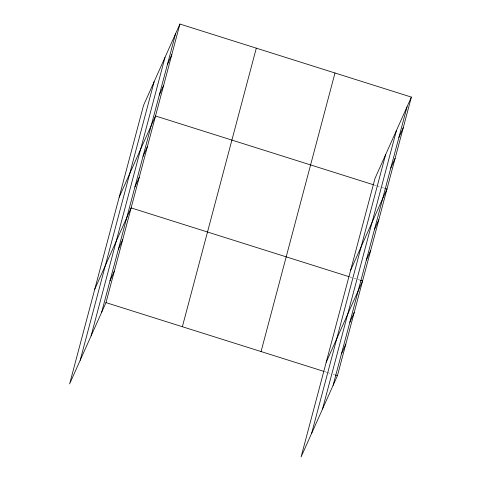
<?xml version="1.0" encoding="UTF-8"?>
<svg xmlns="http://www.w3.org/2000/svg" width="481" height="481" viewBox="0 0 481 481"><rect width="100%" height="100%" fill="white"/><g stroke="black" fill="none" stroke-linecap="round" stroke-linejoin="round"><path stroke-width="0.36" stroke-dasharray="2.4 1.8" d="M374.248 185.011L376.37 185.678M377.074 185.906L380.609 187.019M381.319 187.241L384.145 188.137M349.849 276.936L360.455 280.285M324.711 371.651L326.833 372.318M327.537 372.541L330.369 373.436M333.195 374.326L334.608 374.771"/><path stroke-width="0.72" d="M80.189 360.281L154.124 81.722M91.071 335.954L165.007 57.389M101.635 312.337L175.571 33.772M179.918 24.05L143.56 105.333L69.625 383.898L105.988 302.615L179.918 24.05L411.375 97.102L337.44 375.667L301.082 456.95L375.012 178.385L411.375 97.102M182.365 326.719L256.301 48.16M261.057 351.557L334.992 72.998M311.64 433.333L385.576 154.774M322.529 409.006L396.458 130.441M333.086 385.389L407.022 106.83M167.436 64.418L171.789 54.69M159.307 95.058L163.654 85.335M119.162 197.258L155.519 115.975L373.539 184.788M143.037 156.343L147.39 146.615M134.908 186.983L139.256 177.261M94.763 289.183L131.121 207.9L349.14 276.713M118.392 249.2L122.745 239.472M110.017 280.766L114.364 271.043M398.893 137.47L403.24 127.748M390.758 168.109L395.111 158.387M350.613 270.31L386.977 189.027L384.854 188.36M374.495 229.395L378.842 219.673M366.36 260.041L370.713 250.312M326.22 362.241L362.578 280.952L360.455 280.285M349.849 322.252L354.196 312.524M341.468 353.824L345.821 344.095M105.988 302.615L324.002 371.422M335.317 374.994L337.44 375.667"/></g></svg>
